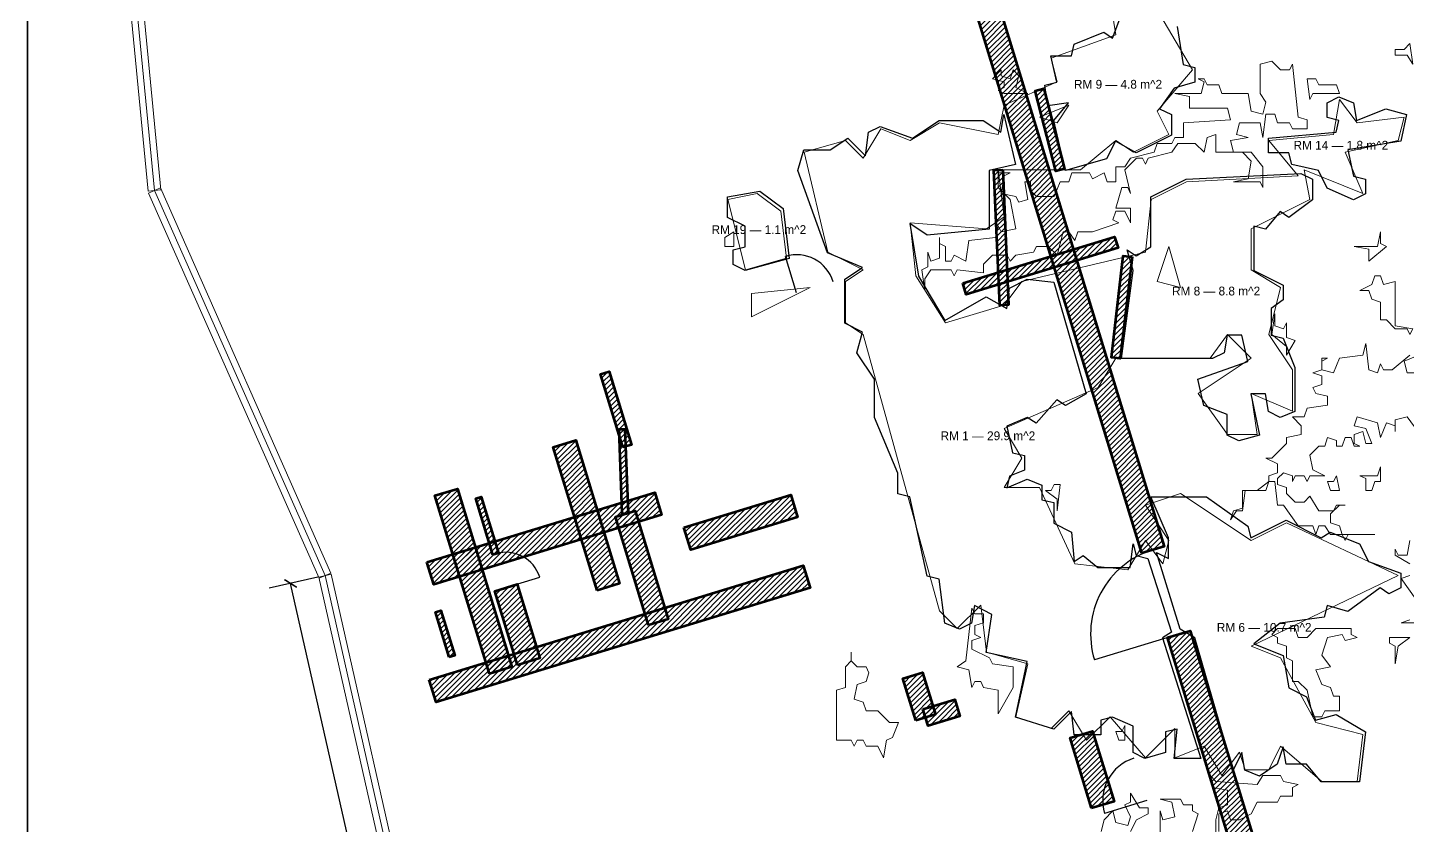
# Model space of a CAD drawing. Header units: metres. Extents: x 0 to 118, y -39 to 25.
# Drawn here: x 0 to 23.46, y -13.92 to -0.35 of the extents above; entities that cross this region are included whole.
import ezdxf
from ezdxf.enums import TextEntityAlignment as Align

# ---------------------------------------------------------------- set-up
doc = ezdxf.new("R2010")
doc.units = ezdxf.units.M
for name, color, linetype, lineweight in [('A-ANNO-DIMS', 3, 'Continuous', 18), ('A-ANNO-TTLB', 7, 'Continuous', 35), ('A-AREA', 3, 'Continuous', 13), ('A-DOOR', 2, 'Continuous', 25), ('A-FURN', 8, 'Continuous', 13), ('A-GLAZ', 4, 'Continuous', 13), ('A-WALL', 7, 'Continuous', 60), ('A-WALL-PATT', 8, 'Continuous', 13)]:
    doc.layers.add(name, color=color, linetype=linetype, lineweight=lineweight)
doc.styles.add('OpenSansCondensed-Light', font='OpenSansCondensed-Light.ttf')
doc.dimstyles.new('EZDXF', dxfattribs={"dimtxt": 0.25, "dimasz": 0.175, "dimexe": 0.375, "dimexo": 0.125, "dimgap": 0.1, "dimtad": 1, "dimlfac": 100, "dimzin": 12, "dimdsep": 46, "dimtxsty": 'OpenSansCondensed-Light', "dimblk": 'ARCHTICK', "dimcen": 2.5, "dimazin": 3, "dimtfac": 0.5, "dimtmove": 2, "dimatfit": 3})

# ---------------------------------------------------------------- blocks, each defined once
blk = doc.blocks.new('_ARCHTICK')
at = {"color": 0, "linetype": 'BYBLOCK', "const_width": 0.15}
blk.add_lwpolyline([(-0.5, -0.5), (0.5, 0.5)], dxfattribs=at)

msp = doc.modelspace()

# ---------------------------------------------------------------- hatches: boundary and pattern name
at = {"layer": 'A-WALL-PATT'}
h = msp.add_hatch(dxfattribs=at)
h.set_pattern_fill('ANSI31', scale=0.02)
h.paths.add_polyline_path([(18.9465, -9.2933), (15.4636, 2.0985), (15.8462, 2.2155), (19.329, -9.1763)])
h = msp.add_hatch(dxfattribs=at)
h.set_pattern_fill('ANSI31', scale=0.02)
h.paths.add_polyline_path([(17.2802, -1.3897), (17.6302, -2.7564), (17.4849, -2.7936), (17.1349, -1.4269)])
h = msp.add_hatch(dxfattribs=at)
h.set_pattern_fill('ANSI31', scale=0.02)
h.paths.add_polyline_path([(16.5825, -2.7717), (16.6825, -5.0717), (16.5327, -5.0783), (16.4327, -2.7783)])
h = msp.add_hatch(dxfattribs=at)
h.set_pattern_fill('ANSI31', scale=0.02)
h.paths.add_polyline_path([(15.9029, -4.6997), (18.485, -3.9103), (18.5434, -4.1016), (15.9614, -4.891)])
h = msp.add_hatch(dxfattribs=at)
h.set_pattern_fill('ANSI31', scale=0.02)
h.paths.add_polyline_path([(18.7821, -4.255), (18.5821, -5.9836), (18.4331, -5.9664), (18.6331, -4.2378)])
h = msp.add_hatch(dxfattribs=at)
h.set_pattern_fill('ANSI31', scale=0.02)
h.paths.add_polyline_path([(10.1246, -7.4921), (9.7446, -6.2489), (9.888, -6.205), (10.2681, -7.4482)])
h = msp.add_hatch(dxfattribs=at)
h.set_pattern_fill('ANSI31', scale=0.02)
h.paths.add_polyline_path([(10.1136, -8.6229), (10.0587, -7.1852), (10.1586, -7.1814), (10.2135, -8.6191)])
h = msp.add_hatch(dxfattribs=at)
h.set_pattern_fill('ANSI31', scale=0.02)
h.paths.add_polyline_path([(9.6848, -9.9271), (8.9392, -7.4885), (9.3217, -7.3716), (10.0673, -9.8101)])
h = msp.add_hatch(dxfattribs=at)
h.set_pattern_fill('ANSI31', scale=0.02)
h.paths.add_polyline_path([(7.8532, -11.3421), (6.9271, -8.3128), (7.3096, -8.1959), (8.2358, -11.2251)])
h = msp.add_hatch(dxfattribs=at)
h.set_pattern_fill('ANSI31', scale=0.02)
h.paths.add_polyline_path([(6.7916, -9.4428), (10.6646, -8.2587), (10.7815, -8.6412), (6.9085, -9.8253)])
h = msp.add_hatch(dxfattribs=at)
h.set_pattern_fill('ANSI31', scale=0.02)
h.paths.add_polyline_path([(7.912, -9.3188), (7.6197, -8.3625), (7.7153, -8.3333), (8.0077, -9.2896)])
h = msp.add_hatch(dxfattribs=at)
h.set_pattern_fill('ANSI31', scale=0.02)
h.paths.add_polyline_path([(11.16, -8.8532), (12.977, -8.2976), (13.094, -8.6802), (11.277, -9.2357)])
h = msp.add_hatch(dxfattribs=at)
h.set_pattern_fill('ANSI31', scale=0.02)
h.paths.add_polyline_path([(10.5595, -10.5147), (9.9962, -8.6722), (10.3309, -8.5698), (10.8942, -10.4124)])
h = msp.add_hatch(dxfattribs=at)
h.set_pattern_fill('ANSI31', scale=0.02)
h.paths.add_polyline_path([(6.8289, -11.4461), (13.1883, -9.5019), (13.3053, -9.8844), (6.9459, -11.8286)])
h = msp.add_hatch(dxfattribs=at)
h.set_pattern_fill('ANSI31', scale=0.02)
h.paths.add_polyline_path([(8.3293, -11.1966), (7.944, -9.9364), (8.3265, -9.8195), (8.7118, -11.0796)])
h = msp.add_hatch(dxfattribs=at)
h.set_pattern_fill('ANSI31', scale=0.02)
h.paths.add_polyline_path([(7.1678, -11.0626), (6.9339, -10.2976), (7.0295, -10.2683), (7.2634, -11.0334)])
h = msp.add_hatch(dxfattribs=at)
h.set_pattern_fill('ANSI31', scale=0.02)
h.paths.add_polyline_path([(21.0514, -16.1781), (19.385, -10.7277), (19.7675, -10.6108), (21.4339, -16.0611)])
h = msp.add_hatch(dxfattribs=at)
h.set_pattern_fill('ANSI31', scale=0.02)
h.paths.add_polyline_path([(15.1031, -12.1391), (14.8839, -11.4223), (15.2186, -11.32), (15.4378, -12.0368)])
h = msp.add_hatch(dxfattribs=at)
h.set_pattern_fill('ANSI31', scale=0.02)
h.paths.add_polyline_path([(15.2266, -11.9445), (15.7669, -11.7793), (15.8546, -12.0662), (15.3143, -12.2314)])
h = msp.add_hatch(dxfattribs=at)
h.set_pattern_fill('ANSI31', scale=0.02)
h.paths.add_polyline_path([(18.0932, -13.6305), (17.7277, -12.4352), (18.1102, -12.3182), (18.4757, -13.5136)])

# ---------------------------------------------------------------- linework, layer by layer
at = {"layer": 'A-ANNO-TTLB'}
msp.add_lwpolyline([(0, -36.6639), (36.9582, -36.6639), (36.9582, 22.9708), (0, 22.9708)], close=True, dxfattribs=at)
at = {"layer": 'A-AREA'}
msp.add_lwpolyline([(19.1076, 0.125), (19.8076, -1.075), (19.2076, -1.775), (19.4076, -2.175), (18.8076, -2.475), (18.5076, -2.275), (17.9076, -2.775), (16.5076, -2.775), (16.6076, -3.575), (16.3076, -3.775), (15.0076, -3.675), (15.1076, -4.575), (15.6076, -5.375), (16.6076, -5.075), (16.9076, -4.675), (19.0076, -4.175), (19.1076, -3.275), (19.7076, -2.975), (21.6076, -2.875), (21.1076, -2.275), (22.2076, -2.175), (22.3076, -1.575), (22.6076, -1.975), (23.4076, -1.875), (23.3076, -2.275), (22.4076, -2.475), (22.7076, -3.175), (21.7076, -2.775), (21.8076, -3.275), (20.8076, -3.775), (20.8076, -4.475), (21.3076, -4.775), (21.1076, -5.575), (21.5076, -6.175), (21.5076, -6.875), (20.8076, -6.575), (20.9076, -7.275), (20.4076, -7.275), (19.9076, -6.575), (20.8076, -5.975), (20.4076, -5.575), (20.1076, -5.975), (18.5076, -5.975), (18.2076, -6.475), (16.6076, -7.175), (16.9076, -7.675), (16.6076, -8.175), (17.2076, -8.175), (17.8076, -9.475), (18.7076, -9.575), (19.0076, -9.075), (19.3076, -9.475), (19.4076, -9.075), (19.0076, -8.475), (19.6076, -8.275), (20.8076, -9.075), (21.4076, -8.775), (23.3076, -9.675), (20.8076, -10.875), (21.3076, -11.075), (21.9076, -12.175), (22.7076, -12.375), (22.6076, -13.175), (22.0076, -13.175), (21.3076, -12.575), (21.1076, -12.975), (20.7076, -12.975), (20.6076, -12.675), (20.3076, -13.075), (20.0076, -12.575), (19.5076, -12.775), (19.5076, -12.275), (19.0076, -12.775), (18.4076, -12.075), (18.0076, -12.475), (17.7076, -11.975), (17.4076, -12.275), (16.8076, -12.075), (17.0076, -11.175), (16.3076, -10.975), (16.2076, -10.175), (15.8076, -10.575), (15.5076, -10.275), (14.2076, -5.575), (13.9076, -5.375), (13.9076, -4.675), (14.2076, -4.475), (13.6076, -4.175), (13.2076, -2.475), (13.9076, -2.275), (14.2076, -2.575), (14.5076, -2.075), (15.0076, -2.275), (15.5076, -1.975), (16.5076, -2.175), (16.6076, -1.675), (17.5076, -1.275), (17.4076, -0.875), (18.5076, -0.475), (18.4076, 0.125)], dxfattribs=at)
for points in [[(17.2076, -1.875), (17.5076, -1.975), (17.7076, -1.675)], [(12.2076, -4.475), (11.9076, -3.275), (12.4076, -3.175), (12.8076, -3.475), (12.9076, -4.275)], [(19.6076, -4.775), (19.4076, -4.075), (19.2076, -4.675)], [(12.3076, -5.275), (12.3076, -4.875), (13.3076, -4.775)]]:
    msp.add_lwpolyline(points, close=True, dxfattribs=at)
at = {"layer": 'A-AREA-RM'}
msp.add_lwpolyline([(19.55, -0.3335), (19.65, -0.9835), (19.85, -1.0335), (19.85, -1.2835), (19.5, -1.3835), (19.25, -1.7335), (19.45, -1.8335), (19.45, -2.1835), (18.85, -2.4835), (18.5, -2.2835), (18.35, -2.5835), (17.65, -2.7835), (17.45, -1.9335), (17.7, -1.6335), (17.35, -1.6835), (17.3, -1.3335), (17.5, -1.2835), (17.4, -0.8335), (17.75, -0.8335), (17.8, -0.6335), (18.3, -0.4335), (18.45, -0.5335), (18.6, -0.1335)], dxfattribs=at)
for points in [[(22.55, -3.2835), (22.1, -3.0835), (21.95, -2.7835), (21.5, -2.6835), (21.45, -2.4835), (21.1, -2.4835), (21.1, -2.2335), (22.25, -2.1335), (22.3, -1.9335), (22.1, -1.8835), (22.1, -1.6335), (22.3, -1.5335), (22.55, -1.6335), (22.6, -1.9335), (23.1, -1.7335), (23.45, -1.8335), (23.35, -2.2835), (22.45, -2.4335), (22.55, -2.8835), (22.75, -2.9335), (22.75, -3.1835)], [(19.95, -12.7835), (19.5, -12.7835), (19.55, -12.2835), (19.35, -12.3335), (19.35, -12.6835), (19, -12.7835), (18.8, -12.6835), (18.8, -12.2335), (18.45, -12.0835), (18.25, -12.1335), (18.25, -12.3835), (17.8, -12.3835), (17.75, -11.9835), (17.45, -12.2835), (16.8, -12.0835), (17, -11.1335), (16.3, -10.9835), (16.4, -10.3335), (16.1, -10.1835), (16.05, -10.4835), (15.85, -10.5835), (15.6, -10.4835), (15.5, -9.7335), (15.3, -9.6835), (15, -8.3335), (14.8, -8.2835), (14.8, -7.9335), (14.4, -6.9835), (14.4, -6.3335), (14.1, -5.8835), (14.2, -5.5335), (13.9, -5.3835), (13.9, -4.6335), (14.2, -4.4335), (13.6, -4.1835), (13.1, -2.7835), (13.2, -2.4335), (13.65, -2.4335), (13.95, -2.2335), (14.25, -2.5335), (14.3, -2.1335), (14.5, -2.0335), (15.05, -2.2335), (15.5, -1.9335), (16.25, -1.9335), (16.55, -2.1335), (16.6, -1.8335), (16.8, -2.6835), (16.35, -2.7835), (16.35, -3.7835), (15.3, -3.8835), (15, -3.6835), (15.15, -4.5835), (15.6, -5.3335), (16.3, -4.9335), (16.65, -5.1335), (16.7, -4.7835), (17, -4.6335), (17.45, -4.6835), (18, -6.5835), (17.65, -6.7835), (17.5, -6.6835), (17.15, -7.0835), (17, -6.9835), (16.65, -7.1335), (16.75, -7.5835), (16.95, -7.6335), (16.95, -7.8835), (16.7, -7.9835), (16.65, -8.1835), (17, -8.0335), (17.25, -8.1335), (17.25, -8.3835), (17.45, -8.4335), (17.45, -8.7835), (17.75, -8.9335), (17.8, -9.4335), (17.95, -9.3335), (18.2, -9.5335), (18.75, -9.5335), (18.8, -9.1335), (18.85, -9.3335), (19.05, -9.3835), (19.45, -10.6335), (19.3, -10.7335)], [(20.6, -7.3835), (20.4, -7.2835), (20.4, -6.9335), (20, -6.7835), (19.9, -6.3335), (20.75, -6.0335), (20.65, -5.5835), (20.4, -5.5835), (20.35, -5.8835), (20.15, -5.9835), (18.6, -5.9835), (18.8, -4.4835), (18.7, -4.1335), (18.85, -4.2335), (19.1, -4.0835), (19.1, -3.2335), (19.7, -2.9335), (21.65, -2.8335), (21.85, -2.9335), (21.85, -3.2835), (21.45, -3.5835), (21.3, -3.4835), (21.05, -3.7835), (20.85, -3.7335), (20.85, -4.4835), (21.35, -4.7335), (21.35, -4.9835), (21.15, -5.1335), (21.15, -5.5835), (21.35, -5.6335), (21.55, -6.1335), (21.55, -6.8835), (21.3, -6.9835), (21.1, -6.8835), (21.05, -6.5835), (20.8, -6.5835), (20.95, -7.2835)], [(12.2, -4.4835), (12, -4.3835), (12, -4.1335), (12.2, -4.0835), (12.2, -3.7335), (11.9, -3.5835), (11.9, -3.2335), (12.45, -3.1335), (12.85, -3.4335), (12.95, -4.2835)], [(22.65, -13.1835), (22, -13.1835), (21.75, -12.8835), (21.4, -12.8835), (21.35, -12.5835), (21.25, -12.8835), (20.95, -13.0835), (20.7, -12.9835), (20.65, -12.6835), (20.5, -12.9835), (19.85, -10.7335), (19.6, -10.5835), (19.2, -9.2835), (19.4, -9.3835), (19.4, -9.0335), (19.1, -8.3335), (20.05, -8.3335), (20.75, -8.8335), (20.8, -9.0335), (21.4, -8.7335), (22, -9.0335), (22.15, -8.9335), (22.65, -9.1335), (22.8, -9.4335), (23.35, -9.6335), (23.35, -9.8835), (23.15, -9.9835), (23, -9.8835), (22.45, -10.2835), (22.1, -10.1835), (22.05, -10.3835), (21.3, -10.4835), (20.85, -10.8335), (21.35, -11.0335), (21.45, -11.5835), (21.75, -11.7335), (21.9, -12.1335), (22.25, -12.0335), (22.75, -12.3335)]]:
    msp.add_lwpolyline(points, close=True, dxfattribs=at)
at = {"layer": 'A-DOOR'}
for p, q in [((13.0782, -4.8661), (12.8883, -4.2451)), ((8.1353, -9.878), (8.7091, -9.7025)), ((19.5763, -10.6693), (18.1418, -11.1078)), ((19.0345, -13.4996), (18.3152, -13.7195))]:
    msp.add_line(p, q, dxfattribs=at)
for centre, radius, start, end in [((13.0782, -4.8661), 0.6494, 17, 107), ((8.1353, -9.878), 0.6, 17, 107), ((19.5763, -10.6693), 1.5, 107, 197), ((19.0345, -13.4996), 0.7522, 107, 197)]:
    msp.add_arc(centre, radius, start, end, dxfattribs=at)
at = {"layer": 'A-FURN'}
for points in [[(23.5576, -0.975), (23.4576, -0.825), (23.2576, -0.825), (23.2576, -0.725), (23.4076, -0.725), (23.5076, -0.625)], [(15.2576, -4.825), (15.2076, -4.475), (15.3076, -4.425), (15.3076, -4.175), (15.3576, -4.325), (15.5076, -4.275), (15.5076, -3.925), (15.5076, -4.025), (15.6076, -4.075), (15.6076, -4.325), (15.7076, -4.325), (15.7576, -4.225), (15.9576, -4.325), (16.0076, -3.975), (16.4576, -3.925), (16.5076, -3.725), (16.5576, -3.825), (16.8076, -3.775), (16.7076, -3.275), (16.5076, -3.075), (16.5076, -2.825), (16.7076, -2.825), (16.6076, -2.875), (16.5576, -3.175), (16.8076, -3.225), (16.8576, -3.325), (17.0076, -3.275), (16.9576, -2.975), (17.0576, -2.975), (17.0576, -3.125), (17.1576, -3.225), (17.4576, -3.225), (17.5576, -2.975), (17.7076, -2.975), (17.7576, -2.825), (18.0576, -2.825), (18.1076, -2.925), (18.3076, -2.825), (18.3576, -2.975), (18.5076, -2.975), (18.5076, -2.725), (18.6576, -2.725), (18.7576, -2.575), (19.1576, -2.475), (19.2076, -2.325), (19.4576, -2.325), (19.5076, -2.225), (19.6576, -2.225), (19.6576, -1.975), (20.4576, -1.925), (20.4076, -1.725), (19.7576, -1.725), (19.7576, -1.525), (19.5076, -1.475), (19.9576, -1.475), (20.0076, -1.275), (19.9076, -1.225), (20.0076, -1.225), (20.0576, -1.325), (20.2576, -1.325), (20.3076, -1.475), (20.7576, -1.475), (20.8076, -1.775), (21.0076, -1.825), (21.0576, -1.625), (20.9576, -1.475), (20.9576, -0.975), (21.1576, -0.925), (21.3076, -1.075), (21.4576, -1.075), (21.5076, -0.975), (21.6076, -1.875), (21.7576, -1.925), (21.7576, -2.075), (21.5076, -2.075), (21.4576, -1.975), (21.2576, -1.975), (21.2076, -1.825), (21.0576, -1.825), (21.0076, -2.225), (20.9576, -1.975), (20.6076, -1.975), (20.5576, -2.175), (20.7576, -2.225), (20.4576, -2.275), (20.5076, -2.475), (20.8076, -2.475), (21.0076, -2.725), (21.0076, -3.075), (20.9576, -2.975), (20.5076, -2.975), (20.7576, -2.925), (20.8076, -2.625), (20.6576, -2.475), (20.2076, -2.475), (20.2076, -2.175), (20.0576, -2.225), (20.0076, -2.475), (19.8576, -2.325), (19.5576, -2.325), (19.4576, -2.475), (19.0576, -2.575), (19.0076, -2.675), (18.9576, -2.575), (18.8576, -2.575), (18.6576, -2.775), (18.7576, -3.175), (18.7076, -3.075), (18.6076, -3.075), (18.5076, -3.425), (18.7576, -3.425), (18.7576, -3.675), (18.6576, -3.475), (18.5076, -3.475), (18.4576, -3.625), (18.5576, -3.675), (18.1076, -3.825), (17.8576, -3.825), (17.8076, -3.975), (17.7076, -3.825), (17.6076, -3.825), (17.5076, -4.225), (17.3576, -4.075), (17.1576, -4.075), (17.1076, -4.175), (16.8076, -4.225), (16.7076, -4.325), (16.6576, -4.225), (16.4076, -4.225), (16.2576, -4.375), (16.2576, -4.525), (15.8076, -4.475), (15.7576, -4.575), (15.7076, -4.475), (15.3576, -4.475), (15.2576, -4.625)], [(17.0076, -1.475), (16.6076, -1.475), (16.5076, -1.425), (16.6076, -1.375), (16.6076, -1.275), (16.4076, -1.225), (16.5576, -1.075), (16.5576, -1.175), (16.7076, -1.225), (16.7576, -1.075), (16.8576, -1.175), (16.8076, -1.375)], [(21.7576, -1.225), (21.9076, -1.225), (21.9576, -1.325), (22.2576, -1.325), (22.3076, -1.475), (21.8576, -1.475), (21.8076, -1.575)], [(11.8576, -4.075), (11.8576, -3.925), (12.0076, -3.825), (12.0076, -4.075)], [(22.8076, -4.325), (22.8076, -4.125), (22.5576, -4.075), (22.9576, -4.075), (23.0076, -3.825), (23.0076, -4.025), (23.1076, -4.075)], [(23.5076, -5.575), (23.4576, -5.475), (23.2576, -5.475), (23.1076, -5.325), (23.0076, -5.325), (23.0076, -5.025), (22.8576, -4.975), (22.8076, -4.825), (22.6576, -4.825), (22.8576, -4.725), (22.9076, -4.575), (23.0076, -4.575), (23.0576, -4.725), (23.2576, -4.675), (23.2576, -5.425), (23.5576, -5.475)], [(21.4076, -5.925), (21.4076, -5.775), (21.1576, -5.575), (21.2076, -5.225), (21.2076, -5.425), (21.3576, -5.475), (21.4076, -5.375), (21.4076, -5.625), (21.5576, -5.675)], [(22.1576, -8.225), (22.1076, -8.075), (22.2076, -8.075), (22.2576, -7.975), (22.3076, -8.225)], [(22.7576, -8.225), (22.7576, -8.025), (22.6576, -7.975), (22.9576, -7.975), (23.0076, -7.825), (23.0076, -8.075), (22.9076, -8.075), (22.8576, -8.225)], [(17.5076, -8.575), (17.5076, -8.375), (17.3076, -8.225), (17.4076, -8.225), (17.4576, -8.125), (17.5576, -8.125)], [(16.5076, -12.025), (16.5076, -11.625), (16.2576, -11.575), (16.2076, -11.475), (16.1076, -11.475), (16.0576, -11.575), (16.0076, -11.275), (15.8076, -11.225), (15.9576, -11.125), (16.0576, -10.225), (16.1076, -10.325), (16.2576, -10.325), (16.2576, -10.475), (16.1076, -10.525), (16.1076, -10.675), (16.2076, -10.725), (16.0576, -10.775), (16.0576, -10.925), (16.3576, -11.075), (16.4076, -11.175), (16.7576, -11.225), (16.7576, -11.575)], [(21.8576, -12.075), (21.7576, -11.625), (21.6076, -11.475), (21.5076, -11.475), (21.5076, -11.125), (21.4076, -11.075), (21.4076, -10.875), (21.2576, -10.825), (21.2576, -10.725), (21.1576, -10.675), (21.2576, -10.575), (21.5576, -10.575), (21.6076, -10.725), (21.7576, -10.725), (21.9076, -10.575), (22.5076, -10.575), (22.5076, -10.675), (22.6076, -10.725), (22.4076, -10.775), (22.3576, -10.675), (22.1076, -10.725), (22.0076, -11.025), (22.1576, -11.225), (21.9076, -11.275), (22.0076, -11.525), (22.1576, -11.575), (22.2076, -11.725), (22.3076, -11.725), (22.3076, -11.975), (22.0576, -11.975), (22.0076, -12.075)], [(23.2576, -11.175), (23.2576, -10.875), (23.1576, -10.825), (23.1576, -10.725), (23.5076, -10.725), (23.3076, -10.875)], [(14.5576, -12.775), (14.4576, -12.575), (14.2576, -12.575), (14.2076, -12.475), (14.1076, -12.475), (14.0576, -12.575), (14.0076, -12.475), (13.7576, -12.475), (13.7576, -11.625), (13.9076, -11.575), (13.9076, -11.225), (14.0076, -11.125), (14.0076, -10.975), (14.0076, -11.125), (14.1076, -11.225), (14.2576, -11.225), (14.3076, -11.325), (14.2576, -11.475), (14.1076, -11.525), (14.0576, -11.775), (14.2076, -11.825), (14.2576, -11.975), (14.4576, -11.975), (14.6576, -12.175), (14.8076, -12.175), (14.7076, -12.425), (14.6076, -12.475)], [(18.5576, -12.475), (18.5076, -12.325), (18.6076, -12.325), (18.6576, -12.225), (18.6576, -12.475)]]:
    msp.add_lwpolyline(points, close=True, dxfattribs=at)
for points in [[(23.7576, -7.375), (23.4576, -6.975), (23.2576, -7.025), (23.2576, -7.225), (23.2576, -7.125), (23.1076, -7.075), (23.0076, -7.325), (22.9576, -7.075), (22.6076, -6.975), (22.5576, -7.125), (22.7576, -7.175), (22.8576, -7.425), (22.7576, -7.425), (22.7076, -7.225), (22.5576, -7.275), (22.5576, -7.425), (22.6576, -7.475), (22.5576, -7.475), (22.5076, -7.325), (22.4076, -7.325), (22.3576, -7.475), (22.2576, -7.475), (22.2576, -7.375), (22.1076, -7.325), (22.0576, -7.475), (21.9576, -7.475), (21.8076, -7.625), (21.8576, -7.875), (22.0576, -7.975), (21.8076, -7.975), (21.7576, -8.075), (21.7076, -7.975), (21.5576, -7.975), (21.5076, -8.075), (21.5076, -7.975), (21.3576, -7.925), (21.2576, -8.025), (21.2576, -8.125), (21.4076, -8.175), (21.4076, -8.275), (21.5576, -8.425), (21.7076, -8.425), (21.8076, -8.325), (21.9576, -8.575), (22.2076, -8.575), (22.2576, -8.475), (22.4076, -8.475), (22.3076, -8.475), (22.1576, -8.625), (22.1576, -8.775), (22.3076, -8.825), (22.3576, -8.975), (22.9076, -8.975), (22.4576, -8.975), (22.4076, -9.075), (22.3576, -8.975), (22.1576, -8.975), (22.0576, -8.825), (21.9576, -8.825), (21.9076, -8.975), (21.8576, -8.825), (21.6076, -8.825), (21.3576, -8.475), (21.2576, -8.475), (21.2076, -8.075), (21.1076, -8.075), (21.0576, -8.225), (20.7076, -8.225), (20.6576, -8.575), (20.5576, -8.575), (20.4576, -8.725), (20.5076, -8.575), (20.6576, -8.525), (20.6576, -8.225), (20.9076, -8.225), (21.1076, -8.075), (21.1076, -7.975), (21.2576, -7.925), (21.2576, -7.775), (21.0576, -7.675), (21.1576, -7.675), (21.4076, -7.425), (21.4076, -7.325), (21.6576, -7.275), (21.6576, -7.125), (21.5076, -6.975), (21.7076, -6.975), (21.7576, -6.825), (22.1076, -6.775), (22.1076, -6.625), (21.9076, -6.575), (21.8576, -6.475), (22.0076, -6.425), (22.0076, -6.275), (21.8576, -6.225), (22.0076, -6.175), (22.0076, -5.975), (22.1076, -5.975), (22.0076, -6.025), (22.0076, -6.175), (22.2076, -6.225), (22.3076, -5.975), (22.7076, -5.925), (22.7576, -5.725), (22.8076, -6.175), (22.9576, -6.225), (23.0076, -6.075), (23.0576, -6.175), (23.2076, -6.175), (23.5076, -5.925)], [(23.6576, -5.925), (23.4076, -6.025), (23.4576, -6.225), (23.6576, -6.225)], [(23.5076, -9.475), (23.2576, -9.325), (23.2576, -9.225), (23.3076, -9.325), (23.4576, -9.325), (23.5076, -9.075)], [(23.6076, -10.075), (23.3576, -9.725), (23.5076, -9.675)], [(23.6076, -10.475), (23.3576, -10.475), (23.5076, -10.425)], [(20.2076, -14.325), (20.2076, -13.825), (20.2576, -13.625), (20.4076, -13.575), (20.4076, -13.325), (20.1576, -13.275), (20.1076, -13.075), (20.2076, -13.175), (20.9076, -13.225), (21.0076, -13.075), (21.3076, -13.075), (21.3576, -13.175), (21.6076, -13.225), (21.5076, -13.275), (21.5076, -13.425), (21.3076, -13.425), (21.2576, -13.525), (20.9076, -13.525), (20.8076, -13.725), (20.6076, -13.825), (20.4576, -13.825), (20.4076, -13.675), (20.2576, -13.725), (20.2576, -14.025)], [(18.2576, -14.025), (18.3076, -13.825), (18.4576, -13.675), (18.5076, -13.875), (18.7076, -13.925), (18.7576, -13.775), (18.6576, -13.575), (18.7576, -13.525), (18.7576, -13.375), (18.9076, -13.625), (19.0576, -13.625), (19.0576, -13.725), (18.8576, -13.825), (18.7576, -14.025)], [(19.2576, -14.125), (19.2576, -13.675), (19.3076, -13.825), (19.5076, -13.775), (19.4576, -13.525), (19.2576, -13.475), (19.6076, -13.475), (19.6576, -13.575), (19.8076, -13.575), (19.8076, -13.675), (19.9076, -13.725), (19.8076, -14.025)]]:
    msp.add_lwpolyline(points, dxfattribs=at)
at = {"layer": 'A-GLAZ'}
for p, q in [((2.1576, -3.125), (1.4076, 4.675)), ((5.0576, -9.675), (2.1576, -3.125)), ((7.8576, -22.075), (5.0576, -9.675))]:
    msp.add_line(p, q, dxfattribs=at)
for points in [[(2.0481, -3.1355), (1.2981, 4.6645), (1.5171, 4.6855), (2.2671, -3.1145)], [(4.957, -9.7195), (2.057, -3.1695), (2.2582, -3.0805), (5.1582, -9.6305)], [(7.7503, -22.0992), (4.9503, -9.6992), (5.1649, -9.6508), (7.9649, -22.0508)]]:
    msp.add_lwpolyline(points, close=True, dxfattribs=at)
at = {"layer": 'A-WALL'}
for points in [[(18.9465, -9.2933), (15.4636, 2.0985), (15.8462, 2.2155), (19.329, -9.1763)], [(17.2802, -1.3897), (17.6302, -2.7564), (17.4849, -2.7936), (17.1349, -1.4269)], [(16.5825, -2.7717), (16.6825, -5.0717), (16.5327, -5.0783), (16.4327, -2.7783)], [(15.9029, -4.6997), (18.485, -3.9103), (18.5434, -4.1016), (15.9614, -4.891)], [(18.7821, -4.255), (18.5821, -5.9836), (18.4331, -5.9664), (18.6331, -4.2378)], [(10.1246, -7.4921), (9.7446, -6.2489), (9.888, -6.205), (10.2681, -7.4482)], [(10.1136, -8.6229), (10.0587, -7.1852), (10.1586, -7.1814), (10.2135, -8.6191)], [(9.6848, -9.9271), (8.9392, -7.4885), (9.3217, -7.3716), (10.0673, -9.8101)], [(7.8532, -11.3421), (6.9271, -8.3128), (7.3096, -8.1959), (8.2358, -11.2251)], [(6.7916, -9.4428), (10.6646, -8.2587), (10.7815, -8.6412), (6.9085, -9.8253)], [(7.912, -9.3188), (7.6197, -8.3625), (7.7153, -8.3333), (8.0077, -9.2896)], [(11.16, -8.8532), (12.977, -8.2976), (13.094, -8.6802), (11.277, -9.2357)], [(10.5595, -10.5147), (9.9962, -8.6722), (10.3309, -8.5698), (10.8942, -10.4124)], [(6.8289, -11.4461), (13.1883, -9.5019), (13.3053, -9.8844), (6.9459, -11.8286)], [(8.3293, -11.1966), (7.944, -9.9364), (8.3265, -9.8195), (8.7118, -11.0796)], [(7.1678, -11.0626), (6.9339, -10.2976), (7.0295, -10.2683), (7.2634, -11.0334)], [(21.0514, -16.1781), (19.385, -10.7277), (19.7675, -10.6108), (21.4339, -16.0611)], [(15.1031, -12.1391), (14.8839, -11.4223), (15.2186, -11.32), (15.4378, -12.0368)], [(15.2266, -11.9445), (15.7669, -11.7793), (15.8546, -12.0662), (15.3143, -12.2314)], [(18.0932, -13.6305), (17.7277, -12.4352), (18.1102, -12.3182), (18.4757, -13.5136)]]:
    msp.add_lwpolyline(points, close=True, dxfattribs=at)

# ---------------------------------------------------------------- texts
at = {"layer": 'A-AREA-IDEN'}
for s, p in [('RM 9 — 4.8 m^2', (18.5433, -1.3185)), ('RM 14 — 1.8 m^2', (22.3332, -2.3552)), ('RM 19 — 1.1 m^2', (12.4358, -3.79)), ('RM 8 — 8.8 m^2', (20.2109, -4.8345)), ('RM 1 — 29.9 m^2', (16.3303, -7.2961)), ('RM 6 — 10.7 m^2', (21.0284, -10.5544))]:
    msp.add_text(s, height=0.15, dxfattribs=at).set_placement(p, align=Align.MIDDLE_CENTER)

# ---------------------------------------------------------------- dimensions: what is measured, and where the dimension line sits
at = {"layer": 'A-ANNO-DIMS'}
msp.add_linear_dim(base=(7.2723, -22.2072), p1=(7.8576, -22.075), p2=(5.0576, -9.675), angle=102.72436, dimstyle='EZDXF', override={"dimtxt": 0.18, "dimdec": 0, "dimlfac": 1000}, dxfattribs=at).render()

doc.saveas('drawing.dxf')
